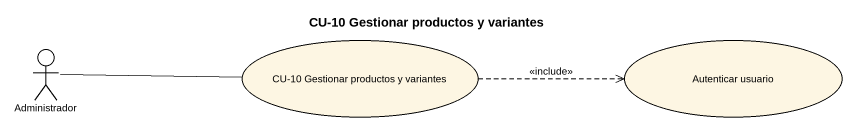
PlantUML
@startuml
title CU-10 Gestionar productos y variantes
actor Administrador
usecase "CU-10 Gestionar productos y variantes" as CU_10_Gestionar_productos_y
usecase "Autenticar usuario" as Autenticar_usuario
Administrador -right- CU_10_Gestionar_productos_y
CU_10_Gestionar_productos_y .right.> Autenticar_usuario : <<include>>
@enduml
